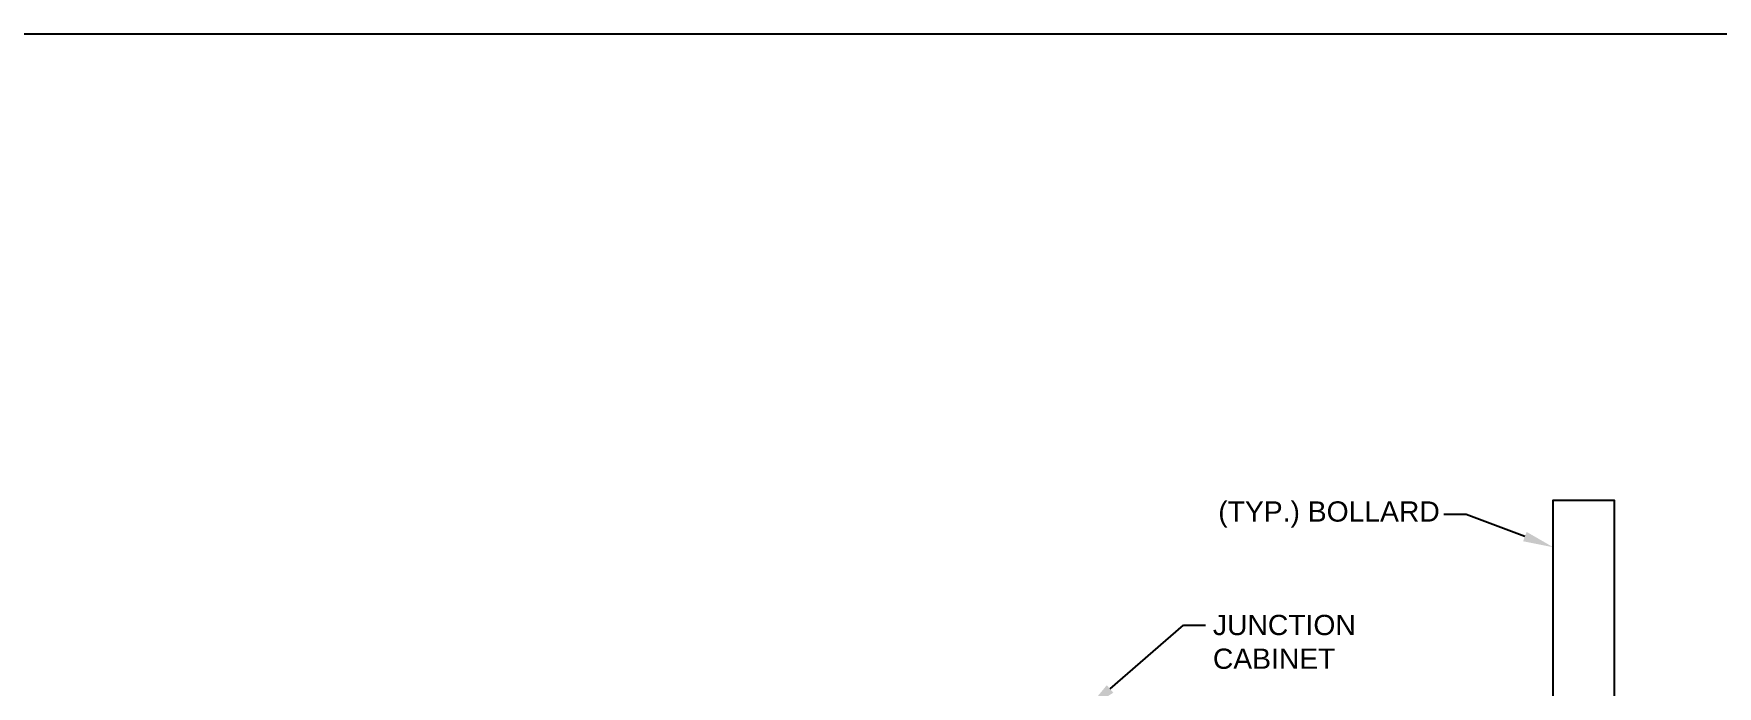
# Model space of a CAD drawing. Header units: feet. Extents: x -689 to 1837, y -511 to 1546.
# Drawn here: x 83.8 to 250.2, y 812.9 to 877.4 of the extents above; entities that cross this region are included whole.
import ezdxf
from ezdxf import colors
from ezdxf.entities.mleader import LeaderData, LeaderLine
from ezdxf.math import Vec2, Vec3

# ---------------------------------------------------------------- set-up
doc = ezdxf.new("R2010")
doc.units = ezdxf.units.FT
doc.header["$MEASUREMENT"] = 0
doc.layers.add('E-EQPM-ENCL', color=8, linetype='Continuous')
doc.layers.add('G-ANNO-TEXT', color=1, linetype='Continuous')
doc.layers.add('G-NPLT', color=67, linetype='Continuous', plot=False)
doc.styles.add('NEI-A', font='arial.ttf')

msp = doc.modelspace()

# ---------------------------------------------------------------- linework, layer by layer
at = {"layer": 'E-EQPM-ENCL', "flags": 128}
msp.add_lwpolyline([(233.98743, 783.24554), (233.98743, 831.24554), (239.98743, 831.24554), (239.98743, 783.24554)], dxfattribs=at)
at = {"layer": 'G-NPLT'}
msp.add_lwpolyline([(0, 877.3502), (496, 877.3502), (496, 436.069), (0, 436.069)], close=True, dxfattribs=at)

# ---------------------------------------------------------------- next in the draw order: leaders
at = {"layer": 'G-ANNO-TEXT'}
ml = msp.add_multileader_mtext('Standard', dxfattribs=at)
ml.set_content('(TYP.) BOLLARD', color=256, style='NEI-A')
ml.set_leader_properties()
ml.build(insert=Vec2(0, 0))
ml.multileader.update_dxf_attribs({"dogleg_length": 2.19193, "arrow_head_size": 3})
ctx = ml.context
ctx.base_point, ctx.char_height, ctx.arrow_head_size, ctx.landing_gap_size, ctx.plane_origin = Vec3(200.14746, 829.83483), 2, 3, 0.73064, Vec3(214.7661, 778.67111)
notes = []
notes.append((ctx, [(1, (1, 1, 0), (225.37366, 829.83483), (-1, 0), 2.19193, [(0, [(233.98743, 826.5928)], 0, [])])]))
ctx.mtext.insert, ctx.mtext.width, ctx.mtext.line_spacing_factor, ctx.mtext.flow_direction = Vec3(200.8781, 831.12883), 22.3321391, 0.6, 5
ctx.mtext.has_bg_fill, ctx.mtext.bg_color, ctx.mtext.bg_scale_factor, ctx.mtext.bg_transparency, ctx.mtext.use_window_bg_color = 1, -1073741824, 1.5, 0, 1
ml = msp.add_multileader_mtext('Standard', dxfattribs=at)
ml.set_content('\\pxsm1;JUNCTION CABINET', color=256, style='NEI-A')
ml.set_leader_properties()
ml.build(insert=Vec2(0, 0))
ml.multileader.update_dxf_attribs({"dogleg_length": 3, "arrow_head_size": 3})
ctx = ml.context
ctx.base_point, ctx.char_height, ctx.arrow_head_size, ctx.landing_gap_size, ctx.plane_origin = Vec3(199.61715, 818.89722), 2, 3, 0.73064, Vec3(175.5134, 798.71261)
notes.append((ctx, [(0, (1, 1, 0), (197.42522, 818.89722), (1, 0), 2.19193, [(0, [(187.9198, 810.617)], 0, [])])]))
ctx.mtext.insert, ctx.mtext.width, ctx.mtext.line_spacing_factor, ctx.mtext.flow_direction = Vec3(200.34779, 819.91428), 9.8540412, 0.6, 5
ctx.mtext.has_bg_fill, ctx.mtext.bg_color, ctx.mtext.bg_scale_factor, ctx.mtext.bg_transparency, ctx.mtext.use_window_bg_color = 1, -1073741824, 1.5, 0, 1
for ctx, leaders in notes:
    for number, flags, end, landing, length, lines in leaders:
        leader = LeaderData()
        leader.index, (leader.has_last_leader_line, leader.has_dogleg_vector, leader.attachment_direction) = number, flags
        leader.last_leader_point, leader.dogleg_vector, leader.dogleg_length = Vec3(end), Vec3(landing), length
        for number, points, colour, breaks in lines:
            line = LeaderLine()
            line.index, line.vertices, line.color, line.breaks = number, Vec3.list(points), colors.encode_raw_color(colour), breaks
            leader.lines.append(line)
        ctx.leaders.append(leader)

doc.saveas('drawing.dxf')
